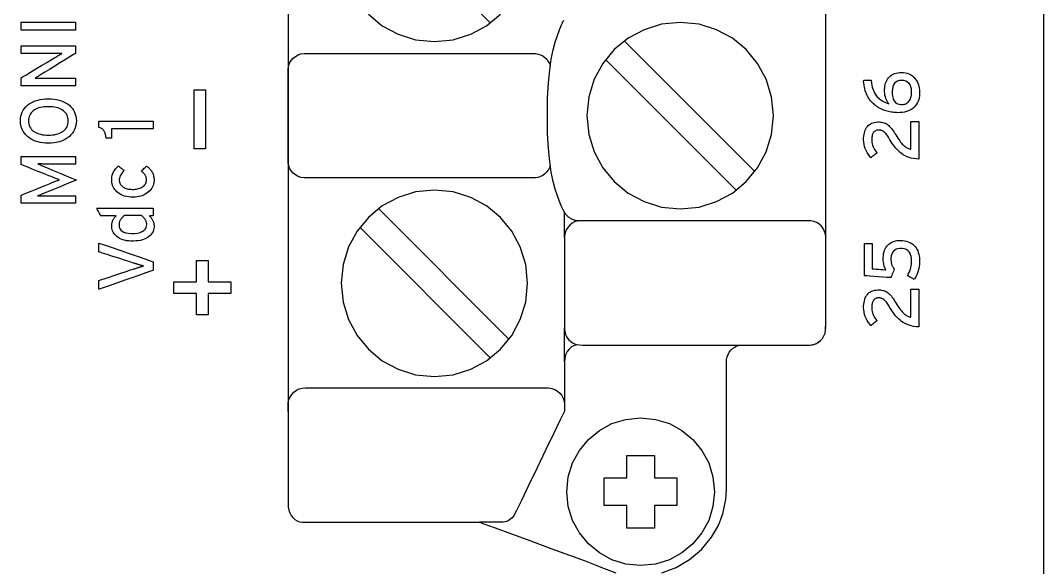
# Model space of a CAD drawing. Extents: x 1 to 47.7, y 0.2 to 35.
# Drawn here: x 36.652 to 38.487, y 15.249 to 16.23 of the extents above; entities that cross this region are included whole.
import ezdxf

# ---------------------------------------------------------------- set-up
doc = ezdxf.new("R2010")
doc.units = 0
doc.header["$MEASUREMENT"] = 0
doc.layers.add('7_0_____DWG', color=7, linetype='CONTINUOUS')

msp = doc.modelspace()

# ---------------------------------------------------------------- linework, layer by layer
at = {"layer": '7_0_____DWG'}
for points in [[(37.4947, 16.2256), (37.2605, 16.4599)], [(37.1321, 16.3509), (37.1321, 16.019), (37.1321, 15.722), (37.1321, 15.4948), (37.1321, 15.3723), (37.1323, 15.357), (37.1332, 15.3517), (37.135, 15.3468), (37.1374, 15.3423), (37.1404, 15.3384), (37.144, 15.3352), (37.1481, 15.3327), (37.1525, 15.3311), (37.1573, 15.3304), (37.1656, 15.3304), (37.1926, 15.3304), (37.2341, 15.3304), (37.2846, 15.3304), (37.3384, 15.3304), (37.3899, 15.3304), (37.4337, 15.3304), (37.464, 15.3304), (37.4754, 15.3304), (37.483, 15.3276), (37.5033, 15.3201), (37.5326, 15.3093), (37.5672, 15.2966), (37.6032, 15.2833), (37.637, 15.2709), (37.6648, 15.2607), (37.6829, 15.254), (37.6931, 15.2496), (37.7201, 15.2395)], [(37.8025, 15.2397), (37.8283, 15.2492), (37.8521, 15.2631), (37.8734, 15.2812), (37.8914, 15.3033), (37.902, 15.3215), (37.9056, 15.3293), (37.9087, 15.3374), (37.9115, 15.3455), (37.9137, 15.3539), (37.9156, 15.3623), (37.9169, 15.3708), (37.9178, 15.3794), (37.9183, 15.3881), (37.9183, 15.3946), (37.9183, 15.4113), (37.9183, 15.4391), (37.9183, 15.4742), (37.9183, 15.5124), (37.9183, 15.5498), (37.9183, 15.5825), (37.9183, 15.6064), (37.9183, 15.6175), (37.9185, 15.6218), (37.9195, 15.6265), (37.9211, 15.6309), (37.9234, 15.6349), (37.9261, 15.6386), (37.9294, 15.6418), (37.9331, 15.6444), (37.9372, 15.6465), (37.9417, 15.6479), (37.9461, 15.6479), (37.9581, 15.6479), (37.9754, 15.6479), (37.9958, 15.6479), (38.0171, 15.6479), (38.037, 15.6479), (38.0535, 15.6479), (38.0641, 15.6479), (38.0682, 15.648), (38.0735, 15.6487), (38.0784, 15.6503), (38.083, 15.6528), (38.087, 15.656), (38.0904, 15.6599), (38.0931, 15.6643), (38.0951, 15.6693), (38.0961, 15.6746), (38.0963, 15.6899), (38.0963, 15.8125), (38.0963, 16.0398), (38.0963, 16.3369)], [(38.4871, 16.2956), (38.4871, 16.2157), (38.4871, 16.1351), (38.4871, 16.0538), (38.4871, 15.9718), (38.4871, 15.8891), (38.4871, 15.8059), (38.4871, 15.7219), (38.4871, 15.6374), (38.4871, 15.5522), (38.4871, 15.4665), (38.4871, 15.3801), (38.4871, 15.2932), (38.4871, 15.2057)], [(37.2761, 16.241), (37.3009, 16.2206), (37.3294, 16.2052), (37.3608, 16.1954), (37.3945, 16.192), (37.4282, 16.1954), (37.4596, 16.2052), (37.4879, 16.2206), (37.5127, 16.241)], [(36.7507, 16.2127), (36.6535, 16.2127), (36.6535, 16.2268), (36.7507, 16.2268), (36.7507, 16.2127)], [(37.6568, 15.8708), (37.6553, 15.8708), (37.6537, 15.8708), (37.6521, 15.8709), (37.6505, 15.8709), (37.649, 15.8711), (37.6475, 15.8712), (37.6461, 15.8715), (37.6449, 15.8718), (37.6437, 15.8722), (37.6425, 15.8728), (37.6412, 15.8735), (37.64, 15.8742), (37.6387, 15.875), (37.6374, 15.8759), (37.6362, 15.8767), (37.6349, 15.8775), (37.6337, 15.8783), (37.6325, 15.8796), (37.6314, 15.8809), (37.6304, 15.8821), (37.6295, 15.8834), (37.6286, 15.8846), (37.6278, 15.8859), (37.6271, 15.8871), (37.6264, 15.8883), (37.6257, 15.8896), (37.6251, 15.8907), (37.6245, 15.8918), (37.624, 15.8929), (37.6235, 15.894), (37.623, 15.8951), (37.6225, 15.8963), (37.6219, 15.8976), (37.6213, 15.8991), (37.6188, 15.9054), (37.615, 15.9157), (37.6112, 15.9275), (37.6075, 15.9413), (37.6041, 15.9577), (37.6013, 15.9771), (37.599, 16.0002), (37.5975, 16.0274), (37.597, 16.0593), (37.5975, 16.0911), (37.599, 16.1183), (37.6013, 16.1414), (37.6041, 16.1608), (37.6075, 16.1772), (37.6112, 16.191), (37.615, 16.2028), (37.6188, 16.2131), (37.6213, 16.2194), (37.6219, 16.2209), (37.6225, 16.2222), (37.623, 16.2234), (37.6235, 16.2246), (37.624, 16.2256), (37.6245, 16.2267), (37.6251, 16.2278), (37.6257, 16.2289), (37.6264, 16.2302)], [(37.9692, 15.9589), (37.7349, 16.1932)], [(37.6021, 15.9702), (37.6006, 15.9658), (37.5985, 15.9617), (37.5958, 15.958), (37.5926, 15.9548), (37.589, 15.9521), (37.585, 15.95), (37.5806, 15.9486), (37.5759, 15.9479), (37.5685, 15.9478), (37.5362, 15.9478), (37.4821, 15.9478), (37.4145, 15.9478), (37.3415, 15.9478), (37.2714, 15.9478), (37.2126, 15.9478), (37.1733, 15.9478), (37.1606, 15.9478), (37.155, 15.9485), (37.1498, 15.9502), (37.1451, 15.9529), (37.141, 15.9563), (37.1375, 15.9605), (37.1348, 15.9652), (37.133, 15.9705), (37.1322, 15.9761), (37.1321, 15.9811), (37.1321, 15.9953), (37.1321, 16.0176), (37.1321, 16.0448), (37.1321, 16.0736), (37.1321, 16.1009), (37.1321, 16.1232), (37.1321, 16.1373), (37.1322, 16.1423), (37.133, 16.148), (37.1348, 16.1532), (37.1375, 16.158), (37.141, 16.1621), (37.1451, 16.1656), (37.1498, 16.1682), (37.155, 16.1699), (37.1606, 16.1706), (37.1733, 16.1706), (37.2126, 16.1706), (37.2714, 16.1706), (37.3415, 16.1706), (37.4145, 16.1706), (37.4821, 16.1706), (37.5362, 16.1706), (37.5685, 16.1706), (37.576, 16.1706), (37.5806, 16.1698), (37.585, 16.1684), (37.589, 16.1663), (37.5927, 16.1636), (37.5959, 16.1603), (37.5986, 16.1566), (37.6007, 16.1525), (37.6021, 16.148)], [(37.9357, 15.9255), (37.7015, 16.1598)], [(36.9836, 15.9996), (36.9637, 15.9996), (36.9637, 16.1058), (36.9836, 16.1058), (36.9836, 15.9996)], [(37.5282, 15.6583), (37.2939, 15.8925)], [(37.6275, 15.8408), (37.6275, 15.8863)], [(37.4947, 15.6248), (37.2605, 15.8591)], [(36.9886, 15.7611), (37.0291, 15.7611), (37.0291, 15.7404), (36.9886, 15.7404), (36.9886, 15.7021), (36.9678, 15.7021), (36.9678, 15.7404), (36.9272, 15.7404), (36.9272, 15.7611), (36.9678, 15.7611), (36.9678, 15.7995), (36.9886, 15.7995), (36.9886, 15.7611)], [(37.6275, 15.6324), (37.6275, 15.6779)], [(37.6518, 15.6485), (37.6457, 15.6471), (37.6405, 15.6445), (37.636, 15.6408), (37.6324, 15.6361), (37.6297, 15.6306), (37.6281, 15.6245), (37.6275, 15.6178), (37.6275, 15.6136), (37.6275, 15.6027), (37.6275, 15.5877), (37.6275, 15.5715), (37.6275, 15.5565), (37.6275, 15.5456), (37.6275, 15.5414)], [(37.6275, 15.6178), (37.6275, 15.6324)], [(37.1321, 15.529), (37.1321, 15.5295), (37.1321, 15.5307), (37.1321, 15.5325), (37.1321, 15.5346), (37.1321, 15.5368), (37.1321, 15.5388), (37.1321, 15.5404), (37.1321, 15.5412), (37.1323, 15.5443), (37.1334, 15.5498), (37.1355, 15.5549), (37.1385, 15.5595), (37.1423, 15.5635), (37.1468, 15.5668), (37.1519, 15.5693), (37.1575, 15.5708), (37.1635, 15.5714), (37.18, 15.5714), (37.2241, 15.5714), (37.2871, 15.5714), (37.3608, 15.5714), (37.4365, 15.5714), (37.5059, 15.5714), (37.5606, 15.5714), (37.5919, 15.5714), (37.5992, 15.5712), (37.605, 15.5702), (37.6104, 15.5682), (37.6152, 15.5653), (37.6194, 15.5616), (37.6228, 15.5573), (37.6254, 15.5524), (37.627, 15.5471), (37.6275, 15.5414), (37.6275, 15.5409), (37.6275, 15.5396), (37.6275, 15.5378), (37.6275, 15.5357), (37.6275, 15.5336), (37.6275, 15.5316), (37.6275, 15.53), (37.6275, 15.5291), (37.6267, 15.5272), (37.6202, 15.5137), (37.6088, 15.4902), (37.5944, 15.4604), (37.5787, 15.4279), (37.5635, 15.3963), (37.5504, 15.3692), (37.5412, 15.3503), (37.5378, 15.3432), (37.536, 15.3406), (37.534, 15.3382), (37.5317, 15.3361), (37.5293, 15.3343), (37.5267, 15.3328), (37.5239, 15.3316), (37.521, 15.3308), (37.5179, 15.3304), (37.516, 15.3304), (37.513, 15.3304), (37.5078, 15.3304), (37.5012, 15.3304), (37.4941, 15.3304), (37.4871, 15.3304), (37.4811, 15.3304), (37.4769, 15.3304), (37.4754, 15.3304)], [(37.7394, 15.36), (37.6991, 15.36), (37.6991, 15.4099), (37.7394, 15.4099), (37.7394, 15.4501), (37.7893, 15.4501), (37.7893, 15.4099), (37.8293, 15.4099), (37.8293, 15.36), (37.7893, 15.36), (37.7893, 15.3198), (37.7394, 15.3198), (37.7394, 15.36)]]:
    msp.add_lwpolyline(points, dxfattribs=at)
for points in [[(37.8355, 15.8919), (37.8692, 15.8953), (37.9006, 15.9051), (37.9289, 15.9205), (37.9537, 15.9409), (37.9741, 15.9657), (37.9895, 15.9941), (37.9992, 16.0256), (38.0026, 16.0593), (37.9992, 16.093), (37.9895, 16.1244), (37.9741, 16.1528), (37.9537, 16.1776), (37.9289, 16.198), (37.9006, 16.2134), (37.8692, 16.2232), (37.8355, 16.2266), (37.8018, 16.2232), (37.7704, 16.2134), (37.7419, 16.198), (37.7171, 16.1776), (37.6967, 16.1528), (37.6812, 16.1244), (37.6715, 16.093), (37.668, 16.0593), (37.6715, 16.0256), (37.6812, 15.9941), (37.6967, 15.9657), (37.7171, 15.9409), (37.7419, 15.9205), (37.7704, 15.9051), (37.8018, 15.8953)], [(36.7507, 16.171), (36.7485, 16.1696), (36.7425, 16.166), (36.734, 16.1607), (36.7239, 16.1546), (36.7135, 16.1481), (36.7038, 16.1421), (36.6959, 16.1373), (36.6909, 16.1342), (36.6893, 16.1332), (36.6878, 16.1323), (36.6863, 16.1314), (36.6848, 16.1306), (36.6834, 16.1297), (36.6821, 16.129), (36.6808, 16.1282), (36.6795, 16.1275), (36.6783, 16.1267), (36.6791, 16.1265), (36.6814, 16.1265), (36.6838, 16.1265), (36.6863, 16.1265), (36.6889, 16.1265), (36.6915, 16.1265), (36.6942, 16.1265), (36.697, 16.1266), (36.6999, 16.1266), (36.7017, 16.1266), (36.7062, 16.1266), (36.713, 16.1266), (36.7212, 16.1266), (36.7298, 16.1266), (36.738, 16.1266), (36.7448, 16.1266), (36.7493, 16.1266), (36.7507, 16.1266), (36.7507, 16.1259), (36.7507, 16.1245), (36.7507, 16.1225), (36.7507, 16.1202), (36.7507, 16.1179), (36.7507, 16.1158), (36.7507, 16.1141), (36.7507, 16.1131), (36.75, 16.1129), (36.7437, 16.1129), (36.7322, 16.1129), (36.7174, 16.1129), (36.7009, 16.1129), (36.6845, 16.1129), (36.67, 16.1129), (36.6592, 16.1129), (36.6538, 16.1129), (36.6535, 16.1132), (36.6535, 16.1144), (36.6535, 16.1162), (36.6535, 16.1185), (36.6535, 16.121), (36.6535, 16.1233), (36.6535, 16.1254), (36.6535, 16.1268), (36.6535, 16.1273), (36.6557, 16.1286), (36.6614, 16.1321), (36.6697, 16.1371), (36.6795, 16.143), (36.6897, 16.1491), (36.6991, 16.1548), (36.7068, 16.1595), (36.7117, 16.1624), (36.7133, 16.1634), (36.7151, 16.1644), (36.7169, 16.1654), (36.7186, 16.1664), (36.7202, 16.1673), (36.7217, 16.1682), (36.7232, 16.169), (36.7247, 16.1698), (36.726, 16.1706), (36.7252, 16.1709), (36.7228, 16.1708), (36.7204, 16.1708), (36.7178, 16.1708), (36.7152, 16.1708), (36.7125, 16.1708), (36.7098, 16.1708), (36.707, 16.1708), (36.7041, 16.1707), (36.7023, 16.1707), (36.6978, 16.1707), (36.691, 16.1707), (36.6829, 16.1707), (36.6743, 16.1707), (36.6661, 16.1707), (36.6594, 16.1707), (36.6549, 16.1707), (36.6535, 16.1708), (36.6535, 16.1714), (36.6535, 16.1728), (36.6535, 16.1748), (36.6535, 16.1771), (36.6535, 16.1794), (36.6535, 16.1816), (36.6535, 16.1833), (36.6535, 16.1843), (36.6542, 16.1844), (36.6605, 16.1844), (36.6719, 16.1844), (36.6868, 16.1844), (36.7033, 16.1844), (36.7196, 16.1844), (36.7341, 16.1844), (36.745, 16.1844), (36.7504, 16.1844), (36.7507, 16.1842), (36.7507, 16.1831), (36.7507, 16.1813), (36.7507, 16.1792), (36.7507, 16.1769), (36.7507, 16.1747), (36.7507, 16.1728), (36.7507, 16.1715)], [(38.2323, 16.1368), (38.2358, 16.1367), (38.2392, 16.1362), (38.2423, 16.1355), (38.2453, 16.1345), (38.248, 16.1332), (38.2505, 16.1317), (38.2529, 16.1299), (38.255, 16.1278), (38.2569, 16.1255), (38.2586, 16.1231), (38.2602, 16.1204), (38.2615, 16.1176), (38.2625, 16.1147), (38.2634, 16.1116), (38.264, 16.1083), (38.2645, 16.1049), (38.2646, 16.1014), (38.2646, 16.0979), (38.2643, 16.0946), (38.2638, 16.0914), (38.2631, 16.0883), (38.2621, 16.0854), (38.2608, 16.0827), (38.2593, 16.08), (38.2576, 16.0775), (38.2556, 16.0751), (38.2534, 16.0729), (38.2508, 16.0709), (38.248, 16.0692), (38.2449, 16.0678), (38.2415, 16.0666), (38.2377, 16.0657), (38.2337, 16.0651), (38.2294, 16.0647), (38.2254, 16.0646), (38.2231, 16.0647), (38.2208, 16.0648), (38.2185, 16.065), (38.2162, 16.0653), (38.2139, 16.0657), (38.2115, 16.0662), (38.2091, 16.0667), (38.2067, 16.0673), (38.2043, 16.068), (38.202, 16.0688), (38.1996, 16.0696), (38.1973, 16.0706), (38.1951, 16.0717), (38.1928, 16.0728), (38.1906, 16.0741), (38.1885, 16.0754), (38.1863, 16.0769), (38.1842, 16.0785), (38.1822, 16.0802), (38.1803, 16.0821), (38.1785, 16.0841), (38.1768, 16.0861), (38.1751, 16.0883), (38.1735, 16.0906), (38.1721, 16.093), (38.1707, 16.0955), (38.1694, 16.0982), (38.1682, 16.101), (38.1673, 16.104), (38.1664, 16.1071), (38.1657, 16.1103), (38.1651, 16.1137), (38.1647, 16.1173), (38.1644, 16.121), (38.1645, 16.123), (38.1654, 16.123), (38.167, 16.123), (38.1691, 16.123), (38.1715, 16.123), (38.1738, 16.123), (38.1758, 16.123), (38.1773, 16.123), (38.178, 16.123), (38.1785, 16.1174), (38.1798, 16.1106), (38.1818, 16.1044), (38.1846, 16.0988), (38.1882, 16.0939), (38.1926, 16.0895), (38.1977, 16.0858), (38.2036, 16.0827), (38.2096, 16.0806), (38.2079, 16.0827), (38.2065, 16.085), (38.2052, 16.0876), (38.2041, 16.0903), (38.2033, 16.0931), (38.2026, 16.0962), (38.2022, 16.0995), (38.202, 16.103), (38.2019, 16.1064), (38.2021, 16.1094), (38.2025, 16.1122), (38.203, 16.115), (38.2038, 16.1176), (38.2047, 16.1201), (38.2059, 16.1225), (38.2072, 16.1248), (38.2087, 16.1269), (38.2105, 16.129), (38.2125, 16.1308), (38.2147, 16.1323), (38.2171, 16.1337), (38.2197, 16.1348), (38.2225, 16.1356), (38.2256, 16.1363), (38.2288, 16.1367)], [(38.2325, 16.1226), (38.2286, 16.1222), (38.2252, 16.1213), (38.2224, 16.1196), (38.22, 16.1174), (38.2181, 16.1145), (38.2168, 16.1111), (38.216, 16.107), (38.2156, 16.1023), (38.2158, 16.0972), (38.2165, 16.0927), (38.2176, 16.0888), (38.2193, 16.0856), (38.2215, 16.083), (38.2242, 16.0811), (38.2274, 16.0798), (38.2311, 16.0791), (38.2338, 16.079), (38.2355, 16.0792), (38.2372, 16.0796), (38.2388, 16.0801), (38.2403, 16.0807), (38.2417, 16.0816), (38.2431, 16.0826), (38.2444, 16.0837), (38.2456, 16.0851), (38.2468, 16.0866), (38.2478, 16.0882), (38.2486, 16.09), (38.2493, 16.0919), (38.2499, 16.0939), (38.2503, 16.0962), (38.2505, 16.0985), (38.2505, 16.1016), (38.2501, 16.1065), (38.2492, 16.1107), (38.2477, 16.1143), (38.2457, 16.1173), (38.2432, 16.1196), (38.2402, 16.1213), (38.2366, 16.1223)], [(36.7021, 16.0897), (36.7072, 16.0895), (36.7122, 16.0891), (36.7168, 16.0883), (36.7213, 16.0873), (36.7254, 16.0859), (36.7293, 16.0843), (36.733, 16.0824), (36.7364, 16.0803), (36.7396, 16.0778), (36.7425, 16.075), (36.745, 16.0721), (36.7472, 16.0689), (36.7489, 16.0655), (36.7503, 16.0619), (36.7513, 16.0581), (36.752, 16.054), (36.7522, 16.0498), (36.752, 16.0455), (36.7513, 16.0415), (36.7503, 16.0377), (36.7489, 16.0342), (36.7472, 16.0308), (36.745, 16.0277), (36.7425, 16.0248), (36.7396, 16.0221), (36.7364, 16.0196), (36.733, 16.0174), (36.7293, 16.0154), (36.7254, 16.0138), (36.7213, 16.0124), (36.7168, 16.0114), (36.7122, 16.0106), (36.7072, 16.0101), (36.7021, 16.01), (36.6969, 16.0101), (36.6919, 16.0106), (36.6873, 16.0114), (36.6828, 16.0124), (36.6786, 16.0138), (36.6747, 16.0154), (36.6709, 16.0174), (36.6675, 16.0196), (36.6643, 16.0221), (36.6614, 16.0248), (36.659, 16.0277), (36.6569, 16.0308), (36.6551, 16.0342), (36.6538, 16.0377), (36.6528, 16.0415), (36.6522, 16.0455), (36.6519, 16.0498), (36.6522, 16.054), (36.6528, 16.0581), (36.6538, 16.0619), (36.6551, 16.0655), (36.6569, 16.0689), (36.659, 16.0721), (36.6614, 16.075), (36.6643, 16.0778), (36.6675, 16.0803), (36.6709, 16.0824), (36.6747, 16.0843), (36.6786, 16.0859), (36.6828, 16.0873), (36.6873, 16.0883), (36.6919, 16.0891), (36.6969, 16.0895)], [(36.7021, 16.0753), (36.6982, 16.0752), (36.6946, 16.075), (36.6912, 16.0745), (36.688, 16.0739), (36.6849, 16.0731), (36.6821, 16.0721), (36.6795, 16.071), (36.677, 16.0696), (36.6748, 16.0681), (36.6729, 16.0664), (36.6712, 16.0645), (36.6698, 16.0625), (36.6686, 16.0603), (36.6677, 16.0579), (36.667, 16.0554), (36.6666, 16.0526), (36.6664, 16.0498), (36.6666, 16.0469), (36.667, 16.0443), (36.6677, 16.0418), (36.6686, 16.0394), (36.6698, 16.0372), (36.6712, 16.0352), (36.6729, 16.0334), (36.6748, 16.0317), (36.677, 16.0301), (36.6795, 16.0288), (36.6821, 16.0276), (36.6849, 16.0266), (36.688, 16.0258), (36.6912, 16.0251), (36.6946, 16.0247), (36.6982, 16.0244), (36.7021, 16.0243), (36.7058, 16.0244), (36.7094, 16.0247), (36.7128, 16.0251), (36.716, 16.0258), (36.719, 16.0266), (36.7218, 16.0276), (36.7244, 16.0288), (36.7268, 16.0301), (36.7291, 16.0317), (36.7311, 16.0334), (36.7329, 16.0352), (36.7343, 16.0372), (36.7356, 16.0394), (36.7365, 16.0418), (36.7372, 16.0443), (36.7376, 16.0469), (36.7377, 16.0498), (36.7376, 16.0526), (36.7372, 16.0554), (36.7365, 16.0579), (36.7356, 16.0603), (36.7343, 16.0625), (36.7329, 16.0645), (36.7311, 16.0664), (36.7291, 16.0681), (36.7268, 16.0696), (36.7244, 16.071), (36.7218, 16.0721), (36.719, 16.0731), (36.716, 16.0739), (36.7128, 16.0745), (36.7094, 16.075), (36.7058, 16.0752)], [(36.89, 16.0355), (36.8872, 16.0355), (36.8796, 16.0355), (36.8687, 16.0355), (36.856, 16.0355), (36.843, 16.0355), (36.831, 16.0355), (36.8216, 16.0355), (36.8162, 16.0355), (36.8155, 16.0354), (36.8155, 16.0342), (36.8155, 16.0321), (36.8155, 16.0294), (36.8155, 16.0265), (36.8155, 16.0236), (36.8155, 16.0212), (36.8155, 16.0195), (36.8155, 16.0188), (36.8151, 16.0188), (36.8141, 16.0188), (36.8126, 16.0188), (36.8109, 16.0188), (36.8092, 16.0188), (36.8076, 16.0188), (36.8063, 16.0188), (36.8056, 16.0188), (36.8054, 16.0197), (36.8052, 16.0214), (36.8049, 16.023), (36.8046, 16.0246), (36.8042, 16.0261), (36.8038, 16.0276), (36.8032, 16.029), (36.8027, 16.0303), (36.802, 16.0316), (36.8013, 16.0328), (36.8005, 16.0338), (36.7996, 16.0348), (36.7986, 16.0357), (36.7975, 16.0364), (36.7963, 16.0371), (36.795, 16.0376), (36.7936, 16.038), (36.7928, 16.0383), (36.7928, 16.0392), (36.7928, 16.0406), (36.7928, 16.0424), (36.7928, 16.0444), (36.7928, 16.0464), (36.7928, 16.048), (36.7928, 16.0492), (36.7928, 16.0496), (36.7966, 16.0496), (36.8065, 16.0496), (36.8206, 16.0496), (36.8372, 16.0496), (36.8542, 16.0496), (36.8698, 16.0496), (36.882, 16.0496), (36.8891, 16.0496), (36.89, 16.0495), (36.89, 16.0485), (36.89, 16.0467), (36.89, 16.0444), (36.89, 16.042), (36.89, 16.0396), (36.89, 16.0375), (36.89, 16.0361)], [(38.2631, 15.9814), (38.2584, 15.9818), (38.254, 15.9824), (38.2498, 15.9833), (38.2459, 15.9844), (38.2422, 15.9857), (38.2387, 15.9873), (38.2355, 15.9891), (38.2325, 15.9912), (38.2297, 15.9934), (38.2271, 15.9959), (38.2246, 15.9984), (38.2222, 16.0011), (38.2199, 16.0038), (38.2177, 16.0066), (38.2156, 16.0096), (38.2135, 16.0126), (38.2116, 16.0158), (38.21, 16.0185), (38.2087, 16.0205), (38.2075, 16.0224), (38.2063, 16.0241), (38.2052, 16.0257), (38.2041, 16.0271), (38.203, 16.0283), (38.202, 16.0293), (38.201, 16.0302), (38.2001, 16.0309), (38.1991, 16.0316), (38.1981, 16.0321), (38.1971, 16.0325), (38.1961, 16.0329), (38.195, 16.0332), (38.1939, 16.0334), (38.1929, 16.0335), (38.1917, 16.0336), (38.1904, 16.0335), (38.1892, 16.0334), (38.188, 16.0331), (38.1869, 16.0328), (38.1858, 16.0323), (38.1848, 16.0317), (38.1839, 16.0311), (38.183, 16.0303), (38.1822, 16.0294), (38.1815, 16.0283), (38.1809, 16.0271), (38.1803, 16.0258), (38.1799, 16.0243), (38.1795, 16.0227), (38.1792, 16.0209), (38.179, 16.019), (38.1789, 16.017), (38.1789, 16.0145), (38.1792, 16.0117), (38.1797, 16.0089), (38.1804, 16.0062), (38.1814, 16.0036), (38.1826, 16.001), (38.184, 15.9986), (38.1857, 15.9961), (38.1877, 15.9938), (38.1885, 15.9927), (38.1877, 15.992), (38.1863, 15.9909), (38.1846, 15.9896), (38.1827, 15.988), (38.1809, 15.9865), (38.1793, 15.9852), (38.1781, 15.9843), (38.1775, 15.9838), (38.1753, 15.9863), (38.1728, 15.9895), (38.1706, 15.9929), (38.1688, 15.9965), (38.1672, 16.0001), (38.166, 16.0039), (38.1651, 16.0078), (38.1646, 16.0118), (38.1644, 16.016), (38.1644, 16.0193), (38.1647, 16.0224), (38.1651, 16.0254), (38.1657, 16.0282), (38.1664, 16.0309), (38.1673, 16.0333), (38.1684, 16.0356), (38.1697, 16.0378), (38.1711, 16.0398), (38.1727, 16.0415), (38.1745, 16.0431), (38.1765, 16.0444), (38.1787, 16.0456), (38.1811, 16.0465), (38.1836, 16.0472), (38.1863, 16.0476), (38.1892, 16.0479), (38.192, 16.0479), (38.1944, 16.0478), (38.1966, 16.0475), (38.1988, 16.0471), (38.2008, 16.0465), (38.2028, 16.0458), (38.2046, 16.045), (38.2063, 16.044), (38.2079, 16.0428), (38.2094, 16.0415), (38.211, 16.04), (38.2125, 16.0383), (38.2141, 16.0365), (38.2157, 16.0344), (38.2173, 16.0322), (38.2189, 16.0299), (38.2206, 16.0273), (38.2223, 16.0246), (38.2241, 16.0217), (38.2258, 16.019), (38.2275, 16.0165), (38.2291, 16.0141), (38.2307, 16.012), (38.2322, 16.0101), (38.2336, 16.0084), (38.235, 16.0069), (38.2364, 16.0056), (38.2378, 16.0044), (38.2392, 16.0034), (38.2406, 16.0024), (38.242, 16.0016), (38.2435, 16.0008), (38.245, 16.0002), (38.2465, 15.9997), (38.248, 15.9993), (38.249, 15.9992), (38.249, 16.0021), (38.249, 16.0077), (38.249, 16.0151), (38.249, 16.0235), (38.249, 16.0319), (38.249, 16.0394), (38.249, 16.0453), (38.249, 16.0485), (38.2492, 16.0489), (38.2502, 16.0489), (38.2519, 16.0489), (38.2541, 16.0489), (38.2565, 16.0489), (38.2588, 16.0489), (38.2608, 16.0489), (38.2624, 16.0489), (38.2631, 16.0489), (38.2631, 16.0474), (38.2631, 16.0417), (38.2631, 16.0329), (38.2631, 16.0221), (38.2631, 16.0106), (38.2631, 15.9996), (38.2631, 15.9903), (38.2631, 15.9838)], [(36.7507, 15.9725), (36.7489, 15.9725), (36.7439, 15.9725), (36.7368, 15.9725), (36.7284, 15.9725), (36.7197, 15.9725), (36.7115, 15.9725), (36.7048, 15.9725), (36.7004, 15.9725), (36.6988, 15.9725), (36.6964, 15.9725), (36.6941, 15.9725), (36.692, 15.9725), (36.69, 15.9726), (36.688, 15.9726), (36.6862, 15.9726), (36.6846, 15.9727), (36.683, 15.9728), (36.6828, 15.9726), (36.6841, 15.972), (36.6856, 15.9715), (36.6872, 15.9708), (36.6889, 15.9702), (36.6907, 15.9695), (36.6926, 15.9687), (36.6947, 15.9679), (36.6968, 15.967), (36.6984, 15.9664), (36.7027, 15.9646), (36.7096, 15.9617), (36.7182, 15.9581), (36.7275, 15.9542), (36.7365, 15.9504), (36.7443, 15.9472), (36.7498, 15.9449), (36.7522, 15.9439), (36.7507, 15.9432), (36.7457, 15.9412), (36.7384, 15.9381), (36.7295, 15.9345), (36.7202, 15.9306), (36.7114, 15.927), (36.704, 15.9239), (36.6991, 15.9219), (36.6973, 15.9212), (36.6951, 15.9203), (36.6931, 15.9195), (36.6911, 15.9187), (36.6893, 15.918), (36.6876, 15.9173), (36.686, 15.9167), (36.6845, 15.9161), (36.6831, 15.9155), (36.6827, 15.9152), (36.6842, 15.9153), (36.6859, 15.9153), (36.6876, 15.9154), (36.6895, 15.9154), (36.6915, 15.9154), (36.6936, 15.9155), (36.6959, 15.9155), (36.6982, 15.9155), (36.6999, 15.9155), (36.7036, 15.9155), (36.7098, 15.9155), (36.7178, 15.9155), (36.7265, 15.9155), (36.735, 15.9155), (36.7425, 15.9155), (36.748, 15.9155), (36.7506, 15.9155), (36.7507, 15.9152), (36.7507, 15.9141), (36.7507, 15.9123), (36.7507, 15.9102), (36.7507, 15.908), (36.7507, 15.9058), (36.7507, 15.9039), (36.7507, 15.9027), (36.7507, 15.9022), (36.7472, 15.9022), (36.7379, 15.9022), (36.7244, 15.9022), (36.7086, 15.9022), (36.692, 15.9022), (36.6765, 15.9022), (36.6638, 15.9022), (36.6557, 15.9022), (36.6535, 15.9022), (36.6535, 15.903), (36.6535, 15.9045), (36.6535, 15.9066), (36.6535, 15.9091), (36.6535, 15.9115), (36.6535, 15.9138), (36.6535, 15.9156), (36.6535, 15.9166), (36.6539, 15.9169), (36.6572, 15.9183), (36.6633, 15.9208), (36.6712, 15.924), (36.6799, 15.9275), (36.6885, 15.931), (36.6962, 15.9342), (36.7021, 15.9365), (36.7051, 15.9378), (36.7067, 15.9384), (36.7088, 15.9393), (36.7108, 15.9401), (36.7128, 15.9409), (36.7147, 15.9416), (36.7166, 15.9423), (36.7184, 15.943), (36.7201, 15.9436), (36.7218, 15.9442), (36.7205, 15.9448), (36.7188, 15.9454), (36.7171, 15.946), (36.7152, 15.9467), (36.7133, 15.9474), (36.7113, 15.9482), (36.7093, 15.949), (36.7072, 15.9499), (36.7053, 15.9506), (36.703, 15.9515), (36.6977, 15.9536), (36.6904, 15.9566), (36.6818, 15.96), (36.6731, 15.9635), (36.6649, 15.9667), (36.6584, 15.9694), (36.6543, 15.971), (36.6535, 15.9714), (36.6535, 15.9722), (36.6535, 15.9739), (36.6535, 15.9762), (36.6535, 15.9787), (36.6535, 15.9812), (36.6535, 15.9835), (36.6535, 15.9853), (36.6535, 15.9862), (36.6546, 15.9863), (36.6616, 15.9863), (36.6734, 15.9863), (36.6884, 15.9863), (36.7049, 15.9863), (36.721, 15.9863), (36.7352, 15.9863), (36.7456, 15.9863), (36.7505, 15.9863), (36.7507, 15.986), (36.7507, 15.9849), (36.7507, 15.9831), (36.7507, 15.9809), (36.7507, 15.9785), (36.7507, 15.9763), (36.7507, 15.9743), (36.7507, 15.973)], [(36.838, 15.9608), (36.8361, 15.9589), (36.8344, 15.957), (36.833, 15.9551), (36.8318, 15.9532), (36.8308, 15.9512), (36.83, 15.9492), (36.8295, 15.9472), (36.8292, 15.9451), (36.8291, 15.9432), (36.8293, 15.9415), (36.8296, 15.9399), (36.83, 15.9385), (36.8306, 15.937), (36.8314, 15.9357), (36.8324, 15.9345), (36.8335, 15.9333), (36.8348, 15.9322), (36.8363, 15.9312), (36.8379, 15.9302), (36.8396, 15.9294), (36.8414, 15.9287), (36.8434, 15.9282), (36.8455, 15.9277), (36.8478, 15.9274), (36.8502, 15.9272), (36.8527, 15.9271), (36.8552, 15.9271), (36.8575, 15.9273), (36.8598, 15.9275), (36.8619, 15.9279), (36.8639, 15.9284), (36.8658, 15.929), (36.8676, 15.9297), (36.8693, 15.9306), (36.8709, 15.9315), (36.8724, 15.9326), (36.8737, 15.9337), (36.8749, 15.935), (36.8759, 15.9363), (36.8767, 15.9377), (36.8773, 15.9393), (36.8777, 15.9409), (36.878, 15.9427), (36.878, 15.9443), (36.878, 15.9454), (36.8779, 15.9465), (36.8777, 15.9475), (36.8775, 15.9486), (36.8772, 15.9495), (36.8768, 15.9505), (36.8764, 15.9514), (36.8759, 15.9523), (36.8754, 15.9531), (36.8748, 15.9539), (36.8741, 15.9547), (36.8734, 15.9555), (36.8727, 15.9564), (36.8719, 15.9572), (36.8711, 15.9581), (36.8702, 15.9589), (36.8692, 15.9598), (36.8692, 15.9602), (36.8699, 15.9609), (36.8711, 15.9621), (36.8725, 15.9635), (36.8741, 15.965), (36.8756, 15.9665), (36.8768, 15.9677), (36.8777, 15.9686), (36.878, 15.9689), (36.8793, 15.968), (36.8805, 15.967), (36.8816, 15.966), (36.8827, 15.9649), (36.8838, 15.9638), (36.8848, 15.9626), (36.8858, 15.9614), (36.8867, 15.9601), (36.8876, 15.9588), (36.8885, 15.9574), (36.8892, 15.9558), (36.8898, 15.9542), (36.8904, 15.9525), (36.8908, 15.9507), (36.8912, 15.9488), (36.8914, 15.9468), (36.8916, 15.9447), (36.8915, 15.9421), (36.8912, 15.9393), (36.8907, 15.9365), (36.8898, 15.9339), (36.8887, 15.9314), (36.8874, 15.929), (36.8857, 15.9267), (36.8839, 15.9246), (36.8817, 15.9225), (36.8794, 15.9206), (36.8768, 15.9189), (36.8741, 15.9174), (36.8712, 15.9161), (36.8681, 15.9151), (36.8648, 15.9142), (36.8613, 15.9136), (36.8577, 15.9133), (36.8538, 15.9131), (36.8497, 15.9133), (36.8459, 15.9137), (36.8422, 15.9143), (36.8388, 15.9151), (36.8356, 15.9162), (36.8326, 15.9175), (36.8299, 15.919), (36.8273, 15.9208), (36.825, 15.9228), (36.823, 15.9249), (36.8212, 15.927), (36.8196, 15.9293), (36.8183, 15.9317), (36.8172, 15.9343), (36.8164, 15.9369), (36.8159, 15.9397), (36.8156, 15.9425), (36.8156, 15.9458), (36.816, 15.9491), (36.8166, 15.9523), (36.8176, 15.9554), (36.8189, 15.9583), (36.8205, 15.9611), (36.8224, 15.9637), (36.8247, 15.9661), (36.8272, 15.9685), (36.8281, 15.9689), (36.829, 15.9682), (36.8303, 15.9671), (36.8319, 15.9658), (36.8336, 15.9644), (36.8353, 15.963), (36.8367, 15.9619), (36.8377, 15.9611)], [(37.3945, 15.5913), (37.4282, 15.5947), (37.4596, 15.6044), (37.4879, 15.6198), (37.5127, 15.6403), (37.5331, 15.6651), (37.5485, 15.6935), (37.5582, 15.7249), (37.5616, 15.7587), (37.5582, 15.7924), (37.5485, 15.8238), (37.5331, 15.8522), (37.5127, 15.8769), (37.4879, 15.8974), (37.4596, 15.9128), (37.4282, 15.9225), (37.3945, 15.9259), (37.3608, 15.9225), (37.3294, 15.9128), (37.3009, 15.8974), (37.2761, 15.8769), (37.2557, 15.8522), (37.2402, 15.8238), (37.2305, 15.7924), (37.227, 15.7587), (37.2305, 15.7249), (37.2402, 15.6935), (37.2557, 15.6651), (37.2761, 15.6403), (37.3009, 15.6198), (37.3294, 15.6044), (37.3608, 15.5947)], [(36.89, 15.8799), (36.8898, 15.8799), (36.8891, 15.8799), (36.8881, 15.8799), (36.887, 15.8799), (36.8858, 15.8799), (36.8847, 15.8799), (36.8838, 15.8799), (36.8833, 15.8799), (36.8834, 15.8796), (36.8842, 15.8787), (36.885, 15.8778), (36.8857, 15.8769), (36.8864, 15.876), (36.8871, 15.875), (36.8877, 15.874), (36.8883, 15.8731), (36.8889, 15.8721), (36.8894, 15.871), (36.8899, 15.8699), (36.8903, 15.8688), (36.8906, 15.8677), (36.8909, 15.8665), (36.8912, 15.8653), (36.8914, 15.8641), (36.8915, 15.8628), (36.8916, 15.8615), (36.8915, 15.859), (36.8911, 15.8565), (36.8905, 15.8541), (36.8897, 15.8518), (36.8886, 15.8496), (36.8872, 15.8475), (36.8857, 15.8455), (36.8838, 15.8436), (36.8817, 15.8419), (36.8794, 15.8402), (36.8768, 15.8387), (36.8738, 15.8375), (36.8706, 15.8364), (36.867, 15.8356), (36.8632, 15.835), (36.859, 15.8345), (36.8546, 15.8343), (36.8501, 15.8343), (36.8461, 15.8346), (36.8423, 15.835), (36.8387, 15.8357), (36.8354, 15.8366), (36.8324, 15.8378), (36.8296, 15.8391), (36.8271, 15.8407), (36.8248, 15.8424), (36.8228, 15.8443), (36.8211, 15.8463), (36.8196, 15.8483), (36.8183, 15.8505), (36.8173, 15.8527), (36.8165, 15.855), (36.816, 15.8574), (36.8156, 15.8599), (36.8156, 15.8623), (36.8156, 15.8635), (36.8158, 15.8648), (36.816, 15.866), (36.8162, 15.8672), (36.8165, 15.8683), (36.8169, 15.8695), (36.8173, 15.8706), (36.8178, 15.8717), (36.8183, 15.8728), (36.8189, 15.8738), (36.8195, 15.8748), (36.8201, 15.8757), (36.8208, 15.8766), (36.8215, 15.8775), (36.8222, 15.8783), (36.8229, 15.879), (36.8237, 15.8797), (36.8233, 15.8799), (36.8209, 15.8799), (36.8172, 15.8799), (36.8128, 15.8799), (36.808, 15.8799), (36.8034, 15.8799), (36.7996, 15.8799), (36.797, 15.8799), (36.7962, 15.8799), (36.7958, 15.8805), (36.7951, 15.8819), (36.794, 15.8838), (36.7928, 15.8861), (36.7915, 15.8884), (36.7904, 15.8906), (36.7894, 15.8923), (36.7889, 15.8934), (36.7894, 15.8936), (36.7957, 15.8936), (36.8075, 15.8936), (36.8229, 15.8936), (36.8401, 15.8936), (36.8572, 15.8936), (36.8724, 15.8936), (36.8839, 15.8936), (36.8897, 15.8936), (36.89, 15.8933), (36.89, 15.8922), (36.89, 15.8905), (36.89, 15.8883), (36.89, 15.8859), (36.89, 15.8837), (36.89, 15.8817), (36.89, 15.8804)], [(36.8383, 15.88), (36.8375, 15.8794), (36.8367, 15.8788), (36.8359, 15.8781), (36.8351, 15.8774), (36.8343, 15.8765), (36.8336, 15.8757), (36.8328, 15.8747), (36.8321, 15.8737), (36.8314, 15.8727), (36.8308, 15.8716), (36.8302, 15.8705), (36.8298, 15.8693), (36.8294, 15.8682), (36.8291, 15.867), (36.8289, 15.8658), (36.8288, 15.8645), (36.8287, 15.8629), (36.8291, 15.8596), (36.8302, 15.8567), (36.832, 15.8542), (36.8343, 15.8522), (36.8374, 15.8505), (36.8411, 15.8493), (36.8454, 15.8485), (36.8504, 15.8481), (36.8563, 15.8482), (36.8617, 15.8488), (36.8664, 15.8498), (36.8703, 15.8513), (36.8734, 15.8531), (36.8758, 15.8555), (36.8774, 15.8582), (36.8783, 15.8614), (36.8784, 15.8643), (36.8784, 15.8655), (36.8782, 15.8667), (36.878, 15.8678), (36.8776, 15.8689), (36.8772, 15.87), (36.8767, 15.8711), (36.8762, 15.8721), (36.8755, 15.8731), (36.8748, 15.8741), (36.8742, 15.875), (36.8735, 15.8759), (36.8727, 15.8767), (36.872, 15.8775), (36.8712, 15.8783), (36.8704, 15.879), (36.8696, 15.8797), (36.8689, 15.88), (36.8668, 15.88), (36.8629, 15.88), (36.858, 15.88), (36.8525, 15.88), (36.8472, 15.88), (36.8427, 15.88), (36.8395, 15.88)], [(37.6568, 15.8708), (37.6512, 15.8702), (37.646, 15.8687), (37.6413, 15.8662), (37.6371, 15.8629), (37.6335, 15.8589), (37.6307, 15.8543), (37.6287, 15.8492), (37.6277, 15.8437), (37.6275, 15.8392), (37.6275, 15.8274), (37.6275, 15.8068), (37.6275, 15.7807), (37.6275, 15.7522), (37.6275, 15.7245), (37.6275, 15.7007), (37.6275, 15.6842), (37.6275, 15.6779), (37.6281, 15.6722), (37.6296, 15.6669), (37.632, 15.662), (37.6352, 15.6577), (37.6391, 15.6541), (37.6436, 15.6512), (37.6486, 15.6491), (37.654, 15.6481), (37.6609, 15.6479), (37.6906, 15.6479), (37.7424, 15.6479), (37.8082, 15.6479), (37.88, 15.6479), (37.9498, 15.6479), (38.0096, 15.6479), (38.0514, 15.6479), (38.0671, 15.6479), (38.0726, 15.6485), (38.0778, 15.65), (38.0826, 15.6525), (38.0868, 15.6558), (38.0903, 15.6598), (38.0932, 15.6644), (38.0951, 15.6695), (38.0962, 15.6751), (38.0963, 15.6796), (38.0963, 15.6914), (38.0963, 15.7119), (38.0963, 15.738), (38.0963, 15.7665), (38.0963, 15.7943), (38.0963, 15.818), (38.0963, 15.8346), (38.0963, 15.8408), (38.0958, 15.8465), (38.0943, 15.8518), (38.0919, 15.8567), (38.0887, 15.861), (38.0848, 15.8647), (38.0803, 15.8676), (38.0753, 15.8696), (38.0699, 15.8706), (38.063, 15.8708), (38.0332, 15.8708), (37.9815, 15.8708), (37.9157, 15.8708), (37.8438, 15.8708), (37.774, 15.8708), (37.7142, 15.8708), (37.6725, 15.8708)], [(36.89, 15.7972), (36.89, 15.7966), (36.89, 15.7951), (36.89, 15.7929), (36.89, 15.7904), (36.89, 15.7877), (36.89, 15.7853), (36.89, 15.7833), (36.89, 15.7821), (36.8895, 15.7817), (36.8835, 15.7796), (36.8722, 15.7756), (36.8573, 15.7704), (36.8407, 15.7647), (36.8241, 15.7589), (36.8095, 15.7538), (36.7986, 15.75), (36.7931, 15.7482), (36.7928, 15.7484), (36.7928, 15.7497), (36.7928, 15.7518), (36.7928, 15.7544), (36.7928, 15.7571), (36.7928, 15.7597), (36.7928, 15.7619), (36.7928, 15.7634), (36.7929, 15.7639), (36.7956, 15.7648), (36.802, 15.7669), (36.811, 15.7699), (36.8214, 15.7733), (36.8321, 15.7768), (36.8418, 15.78), (36.8496, 15.7825), (36.8541, 15.784), (36.8553, 15.7844), (36.8563, 15.7847), (36.8574, 15.7851), (36.8585, 15.7854), (36.8596, 15.7858), (36.8607, 15.7862), (36.8618, 15.7865), (36.863, 15.7869), (36.8642, 15.7873), (36.8654, 15.7877), (36.8665, 15.788), (36.8676, 15.7883), (36.8686, 15.7886), (36.8695, 15.7888), (36.8704, 15.7891), (36.8713, 15.7893), (36.872, 15.7895), (36.8725, 15.7897), (36.8718, 15.7898), (36.871, 15.79), (36.8701, 15.7903), (36.8692, 15.7905), (36.8682, 15.7908), (36.8672, 15.7912), (36.8661, 15.7915), (36.8649, 15.7919), (36.8637, 15.7923), (36.8625, 15.7926), (36.8613, 15.793), (36.8602, 15.7933), (36.8591, 15.7937), (36.8579, 15.794), (36.8569, 15.7943), (36.8558, 15.7946), (36.8548, 15.795), (36.8528, 15.7956), (36.847, 15.7975), (36.8384, 15.8003), (36.8281, 15.8036), (36.8175, 15.807), (36.8075, 15.8103), (36.7993, 15.8129), (36.7941, 15.8146), (36.7928, 15.815), (36.7928, 15.8159), (36.7928, 15.8177), (36.7928, 15.82), (36.7928, 15.8227), (36.7928, 15.8253), (36.7928, 15.8277), (36.7928, 15.8295), (36.7928, 15.8305), (36.7944, 15.8301), (36.802, 15.8274), (36.8145, 15.8232), (36.83, 15.8178), (36.8468, 15.8121), (36.863, 15.8065), (36.8768, 15.8018), (36.8864, 15.7985)], [(38.2301, 15.8355), (38.234, 15.8354), (38.2377, 15.8349), (38.2411, 15.8343), (38.2443, 15.8333), (38.2472, 15.8321), (38.2499, 15.8307), (38.2524, 15.8289), (38.2546, 15.8269), (38.2566, 15.8247), (38.2584, 15.8223), (38.2599, 15.8197), (38.2613, 15.8169), (38.2624, 15.814), (38.2633, 15.8108), (38.2639, 15.8076), (38.2644, 15.8041), (38.2646, 15.8005), (38.2646, 15.7966), (38.2644, 15.7926), (38.2639, 15.7887), (38.2632, 15.7849), (38.2622, 15.7811), (38.261, 15.7774), (38.2595, 15.7738), (38.2578, 15.7702), (38.2558, 15.7667), (38.2549, 15.7657), (38.2539, 15.7662), (38.2524, 15.7671), (38.2505, 15.7682), (38.2485, 15.7693), (38.2465, 15.7705), (38.2448, 15.7714), (38.2435, 15.7721), (38.243, 15.7724), (38.2444, 15.775), (38.2459, 15.778), (38.2471, 15.781), (38.2482, 15.7839), (38.249, 15.7869), (38.2497, 15.79), (38.2502, 15.793), (38.2505, 15.7961), (38.2505, 15.7994), (38.2502, 15.8041), (38.2493, 15.8082), (38.248, 15.8118), (38.2461, 15.8148), (38.2437, 15.8172), (38.2409, 15.819), (38.2375, 15.8203), (38.2336, 15.821), (38.2295, 15.8211), (38.2259, 15.8206), (38.2228, 15.8197), (38.2201, 15.8182), (38.2178, 15.8163), (38.2161, 15.8139), (38.2147, 15.8111), (38.2139, 15.8077), (38.2134, 15.8039), (38.2134, 15.8013), (38.2134, 15.8001), (38.2135, 15.7988), (38.2136, 15.7976), (38.2138, 15.7964), (38.214, 15.7952), (38.2142, 15.7941), (38.2145, 15.7931), (38.2148, 15.792), (38.2152, 15.7911), (38.2156, 15.7901), (38.2161, 15.7891), (38.2166, 15.7882), (38.2171, 15.7873), (38.2177, 15.7864), (38.2182, 15.7855), (38.2189, 15.7847), (38.2195, 15.7838), (38.2193, 15.7833), (38.2187, 15.7819), (38.2179, 15.7798), (38.2169, 15.7773), (38.2158, 15.7748), (38.2148, 15.7724), (38.214, 15.7704), (38.2135, 15.7691), (38.2133, 15.7688), (38.2109, 15.769), (38.2058, 15.7693), (38.1989, 15.7698), (38.191, 15.7703), (38.183, 15.7709), (38.1756, 15.7714), (38.1699, 15.7718), (38.1665, 15.772), (38.1659, 15.7725), (38.1659, 15.7762), (38.1659, 15.783), (38.1659, 15.7918), (38.1659, 15.8015), (38.1659, 15.8112), (38.1659, 15.8198), (38.1659, 15.8263), (38.1659, 15.8296), (38.1661, 15.8299), (38.1672, 15.8299), (38.169, 15.8299), (38.1711, 15.8299), (38.1735, 15.8299), (38.1758, 15.8299), (38.1777, 15.8299), (38.1791, 15.8299), (38.1797, 15.8299), (38.1798, 15.8286), (38.1798, 15.8245), (38.1798, 15.8184), (38.1798, 15.8111), (38.1798, 15.8034), (38.1798, 15.7961), (38.1798, 15.79), (38.1798, 15.7859), (38.1798, 15.7846), (38.1808, 15.7846), (38.1834, 15.7844), (38.1869, 15.7841), (38.1909, 15.7838), (38.1951, 15.7835), (38.199, 15.7832), (38.2021, 15.783), (38.204, 15.7828), (38.2041, 15.7834), (38.2031, 15.7853), (38.2022, 15.7873), (38.2014, 15.7894), (38.2008, 15.7916), (38.2003, 15.794), (38.1999, 15.7965), (38.1996, 15.7991), (38.1994, 15.8019), (38.1995, 15.8052), (38.1997, 15.8086), (38.2002, 15.8119), (38.2009, 15.815), (38.2018, 15.8178), (38.2029, 15.8205), (38.2043, 15.8229), (38.2058, 15.8251), (38.2076, 15.8271), (38.2096, 15.8289), (38.2117, 15.8304), (38.2139, 15.8318), (38.2163, 15.8329), (38.2188, 15.8339), (38.2214, 15.8346), (38.2242, 15.8351), (38.2271, 15.8354)], [(38.2631, 15.6803), (38.2584, 15.6807), (38.254, 15.6813), (38.2498, 15.6822), (38.2459, 15.6833), (38.2422, 15.6847), (38.2387, 15.6863), (38.2355, 15.6881), (38.2325, 15.6901), (38.2297, 15.6924), (38.2271, 15.6948), (38.2246, 15.6974), (38.2222, 15.7), (38.2199, 15.7028), (38.2177, 15.7056), (38.2156, 15.7085), (38.2135, 15.7116), (38.2116, 15.7147), (38.21, 15.7175), (38.2087, 15.7195), (38.2075, 15.7214), (38.2063, 15.7231), (38.2052, 15.7246), (38.2041, 15.726), (38.203, 15.7272), (38.202, 15.7283), (38.201, 15.7292), (38.2001, 15.7299), (38.1991, 15.7305), (38.1981, 15.731), (38.1971, 15.7315), (38.1961, 15.7319), (38.195, 15.7321), (38.1939, 15.7324), (38.1929, 15.7325), (38.1917, 15.7325), (38.1904, 15.7325), (38.1892, 15.7323), (38.188, 15.7321), (38.1869, 15.7317), (38.1858, 15.7313), (38.1848, 15.7307), (38.1839, 15.73), (38.183, 15.7292), (38.1822, 15.7283), (38.1815, 15.7273), (38.1809, 15.7261), (38.1803, 15.7247), (38.1799, 15.7233), (38.1795, 15.7216), (38.1792, 15.7199), (38.179, 15.718), (38.1789, 15.7159), (38.1789, 15.7135), (38.1792, 15.7107), (38.1797, 15.7079), (38.1804, 15.7052), (38.1814, 15.7026), (38.1826, 15.7), (38.184, 15.6975), (38.1857, 15.6951), (38.1877, 15.6928), (38.1885, 15.6916), (38.1877, 15.691), (38.1863, 15.6899), (38.1846, 15.6885), (38.1827, 15.687), (38.1809, 15.6855), (38.1793, 15.6842), (38.1781, 15.6832), (38.1775, 15.6828), (38.1753, 15.6852), (38.1728, 15.6885), (38.1706, 15.6919), (38.1688, 15.6954), (38.1672, 15.6991), (38.166, 15.7029), (38.1651, 15.7068), (38.1646, 15.7108), (38.1644, 15.7149), (38.1644, 15.7182), (38.1647, 15.7214), (38.1651, 15.7244), (38.1657, 15.7272), (38.1664, 15.7298), (38.1673, 15.7323), (38.1684, 15.7346), (38.1697, 15.7367), (38.1711, 15.7387), (38.1727, 15.7405), (38.1745, 15.742), (38.1765, 15.7434), (38.1787, 15.7445), (38.1811, 15.7454), (38.1836, 15.7461), (38.1863, 15.7466), (38.1892, 15.7468), (38.192, 15.7469), (38.1944, 15.7467), (38.1966, 15.7465), (38.1988, 15.746), (38.2008, 15.7455), (38.2028, 15.7448), (38.2046, 15.7439), (38.2063, 15.7429), (38.2079, 15.7418), (38.2094, 15.7405), (38.211, 15.7389), (38.2125, 15.7373), (38.2141, 15.7354), (38.2157, 15.7334), (38.2173, 15.7312), (38.2189, 15.7288), (38.2206, 15.7263), (38.2223, 15.7236), (38.2241, 15.7207), (38.2258, 15.7179), (38.2275, 15.7154), (38.2291, 15.7131), (38.2307, 15.711), (38.2322, 15.7091), (38.2336, 15.7074), (38.235, 15.7059), (38.2364, 15.7045), (38.2378, 15.7034), (38.2392, 15.7023), (38.2406, 15.7014), (38.242, 15.7005), (38.2435, 15.6998), (38.245, 15.6992), (38.2465, 15.6986), (38.248, 15.6982), (38.249, 15.6982), (38.249, 15.7011), (38.249, 15.7067), (38.249, 15.7141), (38.249, 15.7224), (38.249, 15.7308), (38.249, 15.7384), (38.249, 15.7442), (38.249, 15.7475), (38.2492, 15.7479), (38.2502, 15.7479), (38.2519, 15.7479), (38.2541, 15.7479), (38.2565, 15.7479), (38.2588, 15.7479), (38.2608, 15.7479), (38.2624, 15.7479), (38.2631, 15.7479), (38.2631, 15.7464), (38.2631, 15.7407), (38.2631, 15.7318), (38.2631, 15.7211), (38.2631, 15.7096), (38.2631, 15.6986), (38.2631, 15.6892), (38.2631, 15.6827)], [(37.7644, 15.5174), (37.7911, 15.5147), (37.8159, 15.507), (37.8384, 15.4948), (37.858, 15.4786), (37.8742, 15.459), (37.8864, 15.4365), (37.8941, 15.4116), (37.8968, 15.3849), (37.8941, 15.3583), (37.8864, 15.3334), (37.8742, 15.3109), (37.858, 15.2913), (37.8384, 15.2751), (37.8159, 15.2629), (37.7911, 15.2552), (37.7644, 15.2525), (37.7377, 15.2552), (37.7128, 15.2629), (37.6903, 15.2751), (37.6707, 15.2913), (37.6545, 15.3109), (37.6423, 15.3334), (37.6346, 15.3583), (37.6319, 15.3849), (37.6346, 15.4116), (37.6423, 15.4365), (37.6545, 15.459), (37.6707, 15.4786), (37.6903, 15.4948), (37.7128, 15.507), (37.7377, 15.5147)]]:
    msp.add_lwpolyline(points, close=True, dxfattribs=at)

doc.saveas('drawing.dxf')
